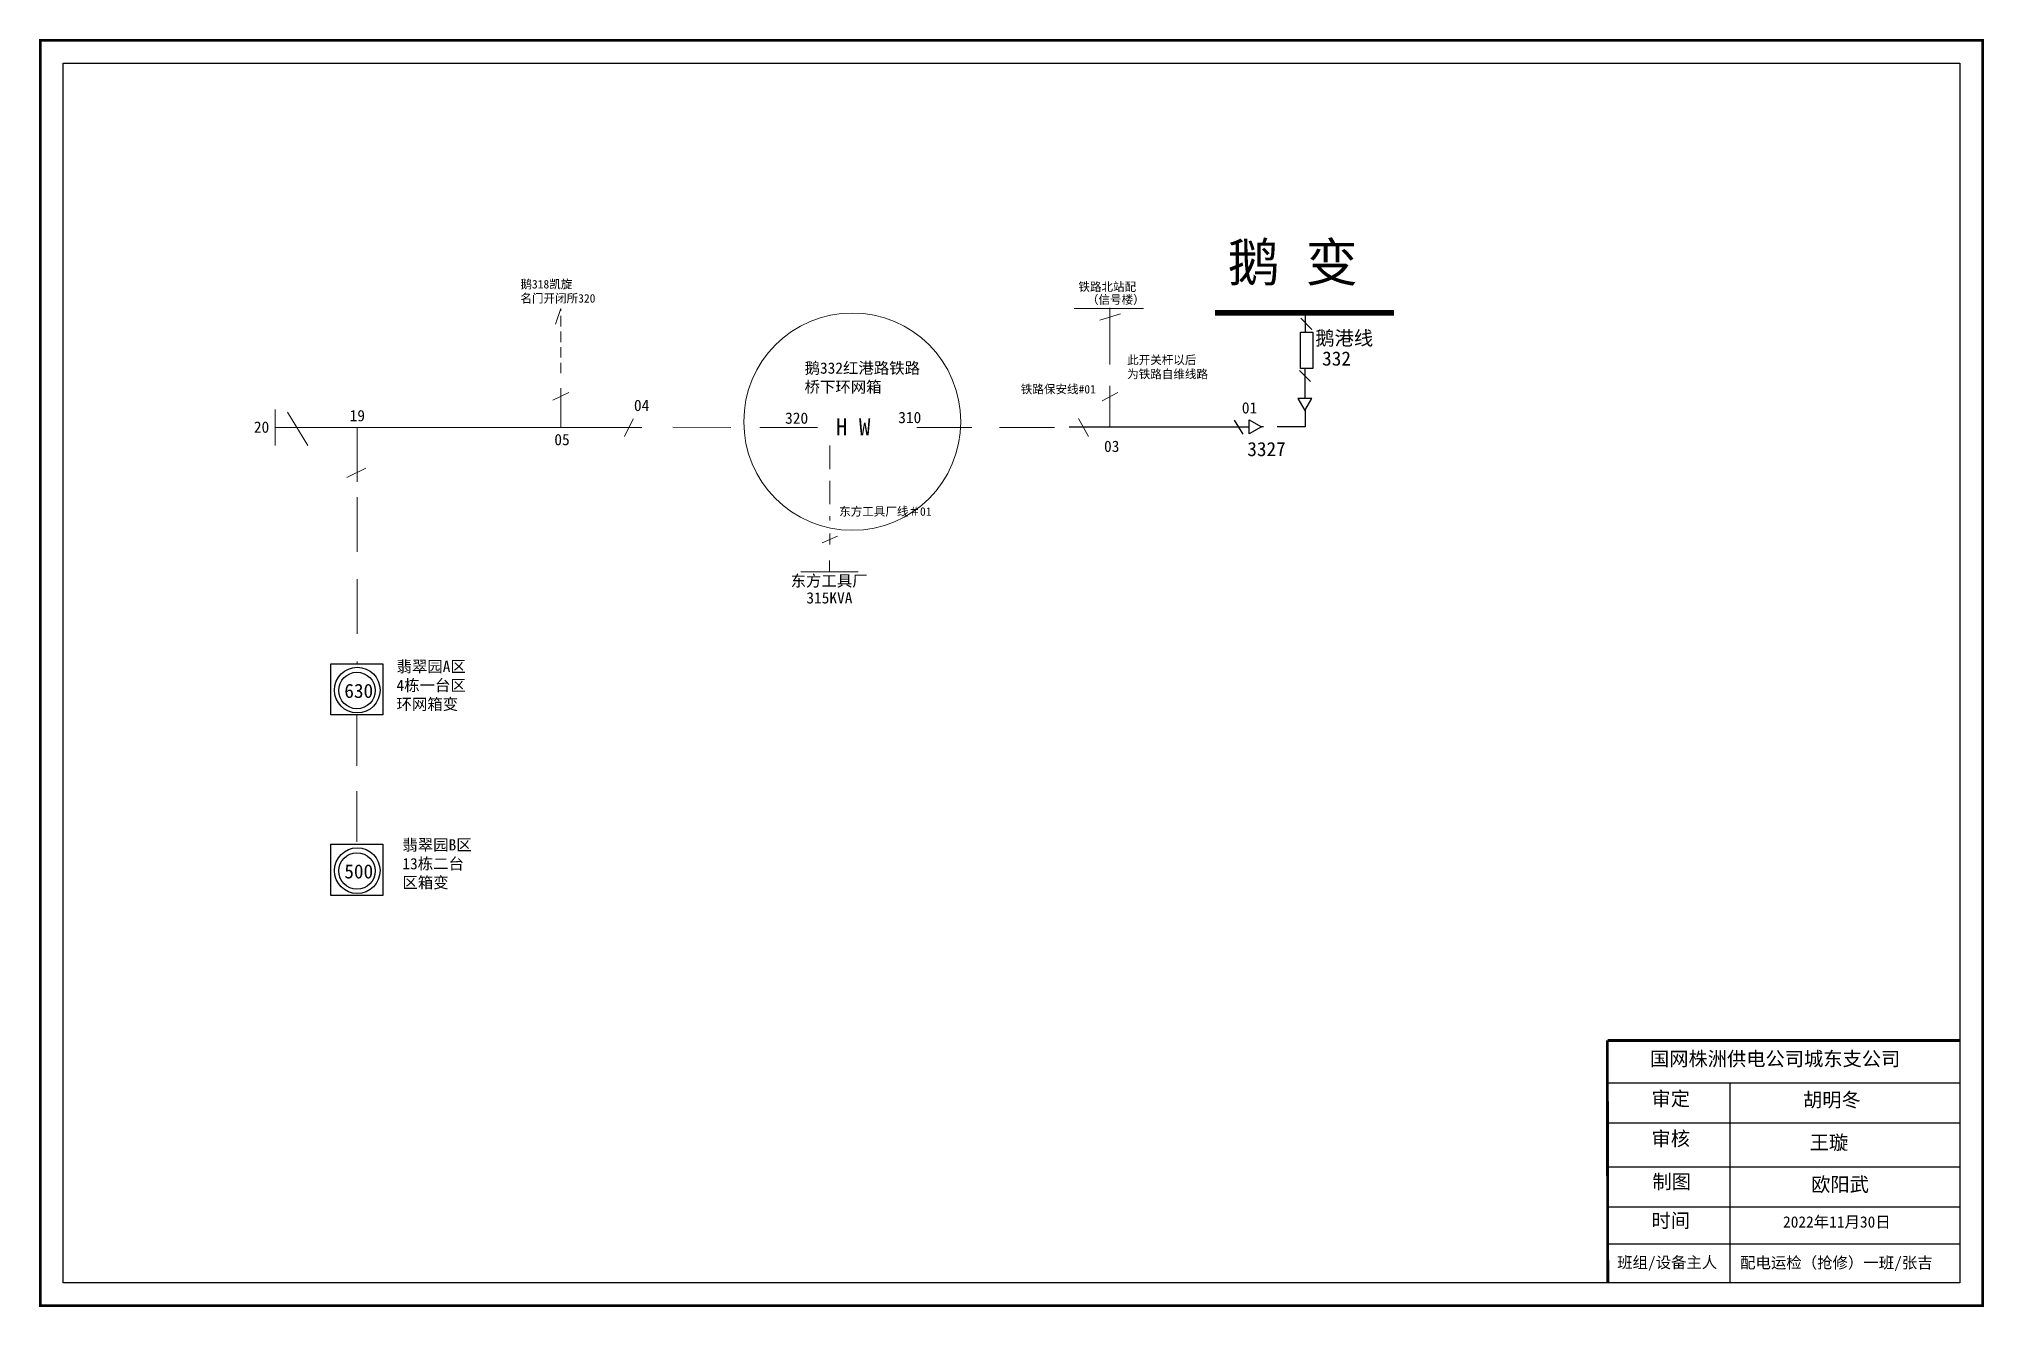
# Model space of a CAD drawing. Extents: x 0 to 344, y 0 to 224.
import ezdxf

# ---------------------------------------------------------------- set-up
doc = ezdxf.new("R2010")
doc.units = 0
doc.header["$LTSCALE"] = 0.774411
doc.linetypes.add('ACAD_ISO02W100', pattern=[15, 12, -3])
doc.linetypes.add('DASHED2', pattern=[9.525, 6.35, -3.175])
doc.layers.get('0').update_dxf_attribs({"linetype": 'CONTINUOUS'})
doc.layers.add('LAYER1', color=5, linetype='ACAD_ISO02W100')
doc.layers.add('Layer2', color=1, linetype='CONTINUOUS')
doc.styles.add('KaiTi_GB2312_txtstyle_2.50_0_0', font='simsun.ttc', dxfattribs={"height": 2.5})
doc.styles.add('SimSun_txtstyle_2.50_0_0', font='simsun.ttc', dxfattribs={"height": 2.5})
doc.styles.get("Standard").update_dxf_attribs({"font": '', "height": 2.5})
doc.styles.add('仿宋_txtstyle_1.50_0_0', font='simsun.ttc', dxfattribs={"height": 1.5})
doc.styles.add('仿宋_txtstyle_150.00_0_0150', font='simsun.ttc', dxfattribs={"height": 150})
doc.styles.add('仿宋_txtstyle_2.00_0_0', font='simsun.ttc', dxfattribs={"height": 2})
doc.styles.add('仿宋_txtstyle_2.50_0_0', font='simsun.ttc', dxfattribs={"height": 2.5})
doc.styles.add('仿宋_txtstyle_200.00_0_0200', font='simsun.ttc', dxfattribs={"height": 200})
doc.styles.add('仿宋_txtstyle_3.00_1_0', font='simsun.ttc', dxfattribs={"height": 3})
doc.styles.add('字体', font='', dxfattribs={"height": 2.5})
doc.styles.get('Standard').set_extended_font_data('SimSun')
doc.styles.get('字体').set_extended_font_data('KaiTi_GB2312')

msp = doc.modelspace()

# ---------------------------------------------------------------- linework, layer by layer
at = {"color": 7, "linetype": 'Continuous', "lineweight": 0, "ltscale": 0.375501}
for p, q in [((92.28, 176.6), (91.3, 173.82)), ((93.7, 161.73), (90.85, 160.34))]:
    msp.add_line(p, q, dxfattribs=at)
at = {"color": 7, "linetype": 'DASHED2', "lineweight": 0, "ltscale": 0.375501}
msp.add_line((92.28, 165.1), (92.28, 176.6), dxfattribs=at)
at = {"color": 7, "linetype": 'Continuous', "lineweight": 0, "ltscale": 0.863803}
for p, q in [((183.16, 176.6), (195.42, 176.6)), ((189.49, 166.68), (189.49, 176.69)), ((191.36, 175.65), (187.74, 174.52))]:
    msp.add_line(p, q, dxfattribs=at)
at = {"linetype": 'Continuous'}
for p, q in [((225.27, 172.86), (223.29, 174.84)), ((225.05, 163.63), (223.07, 165.6)), ((211.52, 156.78), (213.02, 154.34)), ((277.62, 39.51), (339.98, 39.51)), ((299.27, 39.51), (299.31, 4.12)), ((277.62, 32.41), (339.98, 32.41)), ((277.62, 24.66), (339.98, 24.66)), ((277.62, 17.56), (339.98, 17.56)), ((277.74, 11), (340.11, 11))]:
    msp.add_line(p, q, dxfattribs=at)
at = {"linetype": 'ACAD_ISO02W100'}
msp.add_line((224.13, 172.36), (224.13, 175.45), dxfattribs=at)
at = {"color": 7, "linetype": 'Continuous'}
for p, q in [((224.08, 160.7), (224.08, 165.91)), ((224.11, 155.61), (224.11, 158.56))]:
    msp.add_line(p, q, dxfattribs=at)
at = {"color": 7, "linetype": 'Continuous', "lineweight": 0, "ltscale": 1.216624}
msp.add_line((92.27, 155.5), (92.27, 162.45), dxfattribs=at)
at = {"color": 7, "linetype": 'Continuous', "lineweight": 0, "ltscale": 1.00754}
msp.add_line((189.49, 155.61), (189.49, 162.86), dxfattribs=at)
at = {"color": 7, "linetype": 'DASHED2', "lineweight": 0, "ltscale": 1.449414}
msp.add_line((41.68, 158.69), (41.68, 152.3), dxfattribs=at)
at = {"color": 7, "linetype": 'Continuous', "lineweight": 0, "ltscale": 0.310969}
msp.add_line((190.89, 161.69), (188.15, 160.2), dxfattribs=at)
at = {"color": 7, "linetype": 'Continuous', "lineweight": 0, "ltscale": 1.655203}
msp.add_line((106.62, 155.5), (41.68, 155.5), dxfattribs=at)
at = {"color": 7, "linetype": 'Continuous', "lineweight": 0, "ltscale": 0.44735}
msp.add_line((43.87, 158.25), (47.45, 152.3), dxfattribs=at)
at = {"color": 7, "linetype": 'Continuous', "lineweight": 0, "ltscale": 1.380023}
msp.add_line((56.21, 155.5), (56.21, 145.89), dxfattribs=at)
at = {"color": 7, "linetype": 'Continuous', "lineweight": 0, "ltscale": 0.510865}
msp.add_line((105.09, 157.04), (103.56, 153.92), dxfattribs=at)
at = {"color": 7, "linetype": 'DASHED2', "lineweight": 0, "ltscale": 2.085079}
msp.add_line((137.74, 155.5), (109.65, 155.55), dxfattribs=at)
at = {"color": 7, "linetype": 'DASHED2', "lineweight": 0, "ltscale": 1.985255}
msp.add_line((179.7, 155.53), (151.1, 155.53), dxfattribs=at)
at = {"color": 7, "linetype": 'Continuous', "lineweight": 0, "ltscale": 0.154373}
msp.add_line((183.91, 157.09), (185.69, 153.92), dxfattribs=at)
for p, q in [((214.17, 156.89), (216.32, 155.65)), ((214.17, 154.41), (214.17, 156.89)), ((216.32, 155.65), (214.17, 154.41))]:
    msp.add_line(p, q)
at = {"color": 7, "linetype": 'DASHED2', "lineweight": 0, "ltscale": 0.845719}
msp.add_line((139.87, 152.32), (139.87, 139.03), dxfattribs=at)
at = {"color": 7, "linetype": 'Continuous', "lineweight": 0, "ltscale": 0.709888}
msp.add_line((57.7, 148.3), (54.37, 146.67), dxfattribs=at)
at = {"color": 7, "linetype": 'DASHED2', "lineweight": 0, "ltscale": 1.971912}
msp.add_line((56.21, 143.2), (56.21, 113.77), dxfattribs=at)
at = {"color": 7, "linetype": 'Continuous', "lineweight": 0, "ltscale": 0.124326}
msp.add_line((141.23, 136.25), (138.54, 135.12), dxfattribs=at)
at = {"color": 7, "linetype": 'DASHED2', "lineweight": 0, "ltscale": 0.402815}
msp.add_line((139.88, 136.76), (139.88, 134.61), dxfattribs=at)
at = {"color": 7, "linetype": 'Continuous', "lineweight": 0, "ltscale": 0.575582}
for p, q in [((139.84, 131.96), (139.84, 129.99)), ((134.79, 129.99), (144.89, 129.99))]:
    msp.add_line(p, q, dxfattribs=at)
at = {"color": 7, "linetype": 'DASHED2', "lineweight": 0, "ltscale": 1.825844}
msp.add_line((56.15, 104.63), (56.15, 81.94), dxfattribs=at)
at = {"linetype": 'Continuous', "const_width": 0.5}
msp.add_lwpolyline([(0.08, 224.04), (344.06, 224.04), (344.06, 0.07), (0.08, 0.07)], close=True, dxfattribs=at)
at = {"linetype": 'Continuous'}
for points in [[(4.13, 219.99), (340.01, 219.99), (340.01, 4.12), (4.13, 4.12)], [(51.54, 113.68), (60.75, 113.68), (60.75, 104.63), (51.54, 104.63)], [(51.54, 81.73), (60.75, 81.73), (60.75, 72.68), (51.54, 72.68)]]:
    msp.add_lwpolyline(points, close=True, dxfattribs=at)
at = {"color": 7, "linetype": 'Continuous', "const_width": 1}
msp.add_lwpolyline([(208.12, 175.82), (239.83, 175.82)], dxfattribs=at)
at = {"linetype": 'ACAD_ISO02W100'}
msp.add_lwpolyline([(225.45, 165.96), (223.24, 165.96), (223.24, 172.36), (225.45, 172.36)], close=True, dxfattribs=at)
msp.add_lwpolyline([(224.03, 158.5), (225.27, 160.64), (222.79, 160.64)], close=True)
at = {"linetype": 'Continuous', "const_width": 0.5}
for points in [[(277.58, 47.02), (277.67, 4.12)], [(277.62, 47.02), (339.98, 47.02)]]:
    msp.add_lwpolyline(points, dxfattribs=at)
at = {"color": 12, "linetype": 'Continuous', "lineweight": 0, "ltscale": 1.655915, "true_color": 0xc00000}
msp.add_circle((143.88, 156.54), 19.22, dxfattribs=at)
at = {"linetype": 'Continuous'}
for centre, radius in [((56.21, 109.03), 4.04), ((56.15, 108.96), 3.23), ((56.21, 77.07), 4.04), ((56.15, 77.01), 3.23)]:
    msp.add_circle(centre, radius, dxfattribs=at)
at = {"layer": 'LAYER1', "color": 7, "linetype": 'DASHED2'}
msp.add_line((224.05, 155.61), (216.32, 155.61), dxfattribs=at)
at = {"layer": 'Layer2', "color": 7, "linetype": 'Continuous'}
msp.add_line((182.27, 155.61), (214.17, 155.62), dxfattribs=at)

# ---------------------------------------------------------------- texts
at = {"linetype": 'Continuous', "attachment_point": 1}
for s, insert, char_height, width in [('鹅 变', (210.36, 188.13), 6.749, 74.2316), ('332', (227.08, 168.97), 2.5, 5.6554), ('审定', (285.41, 37.96), 2.5, 23.4615), ('审核', (285.41, 30.89), 2.5, 23.4615), ('制图', (285.57, 23.27), 2.5, 23.4615), ('时间', (285.41, 16.39), 2.5, 23.4615)]:
    msp.add_mtext(s, dxfattribs=dict(at, insert=insert, char_height=char_height, width=width))
at = {"color": 1, "linetype": 'Continuous', "lineweight": 0, "ltscale": 0.579477, "true_color": 0xff0000, "insert": (85.1, 181.62), "char_height": 1.5, "attachment_point": 1, "style": '仿宋_txtstyle_1.50_0_0'}
msp.add_mtext('鹅318凯旋^M^J名门开闭所320', dxfattribs=at)
at = {"color": 7, "linetype": 'Continuous', "lineweight": 0, "ltscale": 0.740572, "char_height": 1.5, "attachment_point": 1}
for s, insert, style in [('铁路北站配', (183.91, 181.16), '仿宋_txtstyle_150.00_0_0150'), ('（信号楼）', (185.43, 178.89), '仿宋_txtstyle_1.50_0_0')]:
    msp.add_mtext(s, dxfattribs=dict(at, insert=insert, style=style))
at = {"color": 7, "linetype": 'Continuous', "insert": (225.88, 172.58), "char_height": 2.5, "width": 11.0503, "attachment_point": 1, "style": '字体'}
msp.add_mtext('{\\f\uffbfﾬￌﾣﾤ_GB2312|b0|i0|c134|p49;鹅港线}', dxfattribs=at)
at = {"color": 7, "linetype": 'Continuous', "lineweight": 0, "ltscale": 2.071065, "insert": (135.42, 167.03), "char_height": 2, "attachment_point": 1, "style": '仿宋_txtstyle_2.00_0_0'}
msp.add_mtext('鹅332红港路铁路^M^J桥下环网箱', dxfattribs=at)
at = {"color": 7, "linetype": 'Continuous', "lineweight": 0, "ltscale": 1.065362, "char_height": 2, "attachment_point": 1}
for s, insert, style in [('320', (131.98, 158.17), '仿宋_txtstyle_2.00_0_0'), ('310', (152.01, 158.28), '仿宋_txtstyle_200.00_0_0200')]:
    msp.add_mtext(s, dxfattribs=dict(at, insert=insert, style=style))
at = {"color": 7, "linetype": 'DASHED2', "lineweight": 0, "ltscale": 0.270226, "insert": (140.97, 157.13), "char_height": 3, "attachment_point": 1, "style": '仿宋_txtstyle_3.00_1_0'}
msp.add_mtext('H W', dxfattribs=at)
at = {"color": 2, "true_color": 0xffff00, "insert": (141.55, 141.39), "char_height": 1.5, "width": 16.116, "attachment_point": 1, "style": '仿宋_txtstyle_1.50_0_0'}
msp.add_mtext('东方工具厂线＃01', dxfattribs=at)
at = {"color": 7, "linetype": 'Continuous', "lineweight": 0, "ltscale": 0.705117, "char_height": 2, "attachment_point": 1, "style": '仿宋_txtstyle_200.00_0_0200'}
for s, insert in [('东方工具厂', (132.96, 129.37)), ('315KVA', (135.74, 126.36))]:
    msp.add_mtext(s, dxfattribs=dict(at, insert=insert))
at = {"attachment_point": 1}
for s, insert, char_height, width, style in [('{\\fSimSun|b0|i0|c134|p2;翡翠园A区4栋一台区环网箱变}', (63.16, 114.21), 2, 13.2067, '字体'), ('630', (53.92, 110.14), 2.5, 16.1167, 'KaiTi_GB2312_txtstyle_2.50_0_0'), ('{\\fSimSun|b0|i0|c134|p2;翡翠园B区13栋二台区箱变}', (64.2, 82.64), 2, 13.2067, '字体'), ('500', (53.92, 78.19), 2.5, 16.1167, '字体')]:
    msp.add_mtext(s, dxfattribs=dict(at, insert=insert, char_height=char_height, width=width, style=style))
at = {"linetype": 'Continuous', "attachment_point": 1}
for s, insert, char_height, width, style in [('国网株洲供电公司城东支公司', (285.14, 45.02), 2.5, 82.0179, '仿宋_txtstyle_2.50_0_0'), ('胡明冬', (312.24, 37.76), 2.5, 23.4615, '仿宋_txtstyle_2.50_0_0'), ('王璇', (313.43, 30.21), 2.5, 33.0539, 'SimSun_txtstyle_2.50_0_0'), ('欧阳武', (313.68, 22.78), 2.5, 45.6458, '仿宋_txtstyle_2.50_0_0'), ('2022年11月30日', (308.7, 15.89), 2, 23.4615, '仿宋_txtstyle_2.00_0_0')]:
    msp.add_mtext(s, dxfattribs=dict(at, insert=insert, char_height=char_height, width=width, style=style))
at = {"color": 7, "linetype": 'Continuous', "lineweight": 0, "ltscale": 0.756705, "char_height": 2, "attachment_point": 1, "style": '仿宋_txtstyle_200.00_0_0200'}
for s, insert in [('班组/设备主人', (279.33, 8.73)), ('配电运检（抢修）一班/张吉', (301.1, 8.68))]:
    msp.add_mtext(s, dxfattribs=dict(at, insert=insert))
at = {"layer": 'Layer2', "color": 2, "linetype": 'Continuous', "true_color": 0xffff00, "char_height": 1.5, "attachment_point": 1, "style": '仿宋_txtstyle_1.50_0_0'}
for s, insert, width in [('此开关杆以后^M^J为铁路自维线路', (192.55, 168.21), 26.8149), ('铁路保安线#01', (173.72, 163.03), 22.8982)]:
    msp.add_mtext(s, dxfattribs=dict(at, insert=insert, width=width))
at = {"layer": 'Layer2', "color": 7, "linetype": 'Continuous', "char_height": 2, "width": 3.0735, "attachment_point": 1, "style": '仿宋_txtstyle_2.00_0_0'}
for s, insert in [('19', (54.86, 158.61)), ('04', (105.21, 160.42)), ('01', (212.86, 159.99)), ('20', (37.9, 156.58)), ('05', (91.11, 154.37)), ('03', (188.46, 153.18))]:
    msp.add_mtext(s, dxfattribs=dict(at, insert=insert))
at = {"layer": 'Layer2', "color": 7, "linetype": 'Continuous', "insert": (213.83, 152.94), "char_height": 2.5, "width": 3.0735, "attachment_point": 1}
msp.add_mtext('3327', dxfattribs=at)

doc.saveas('drawing.dxf')
